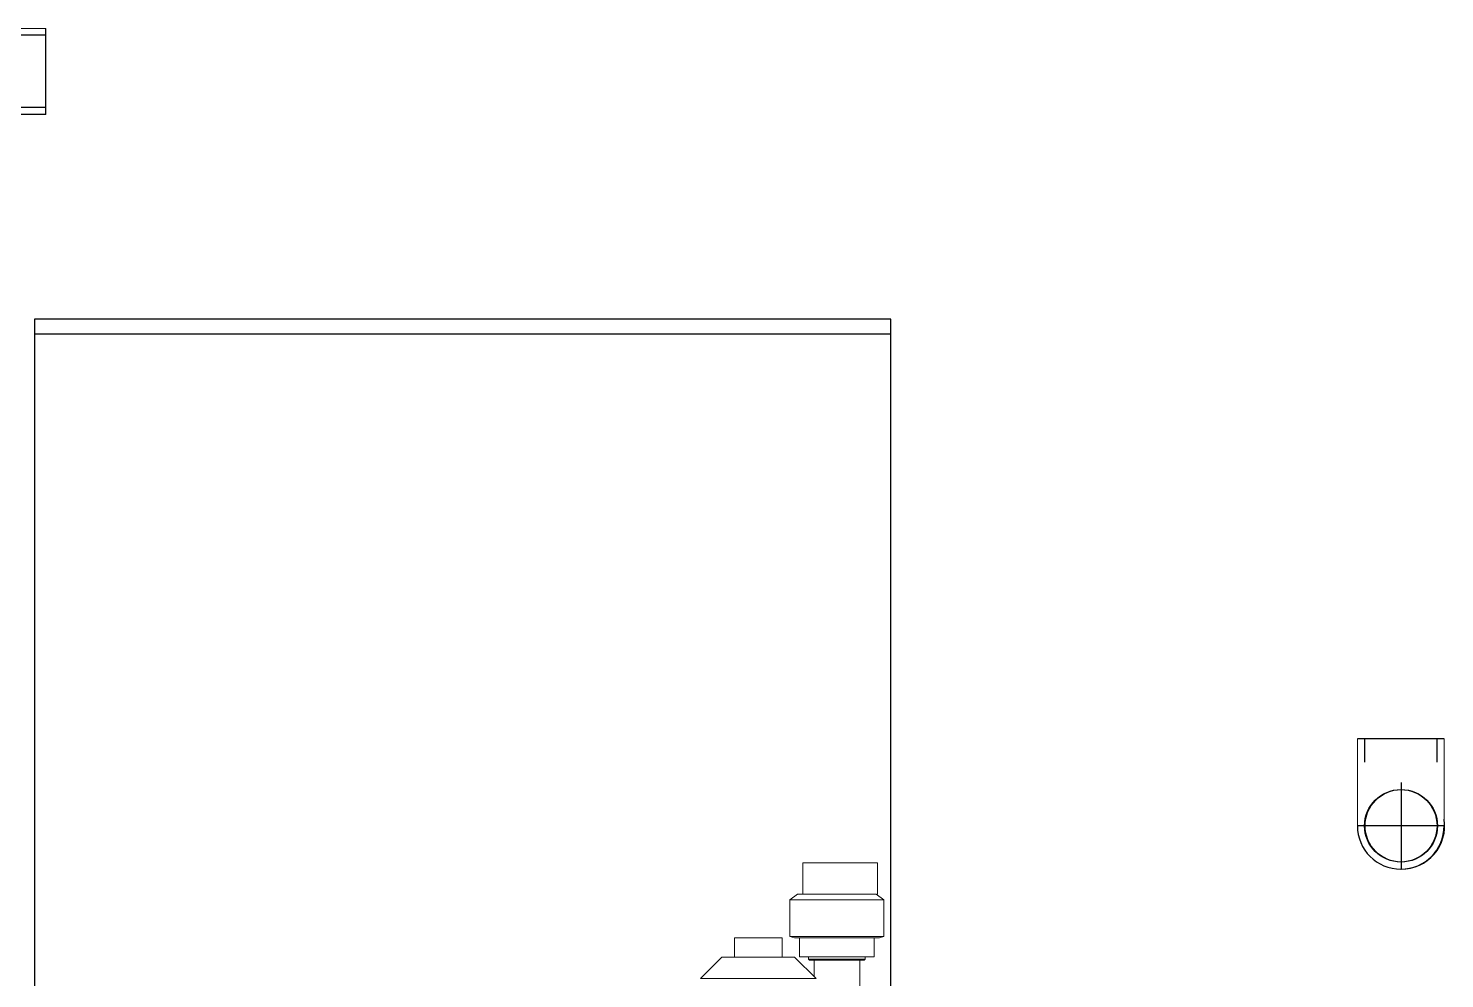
# Model space of a CAD drawing. Header units: inches. Extents: x 13 to 12015, y 11 to 4983.
# Drawn here: x 4190 to 5169, y 3889 to 4545 of the extents above; entities that cross this region are included whole.
import ezdxf

# ---------------------------------------------------------------- set-up
doc = ezdxf.new("R2010")
doc.units = ezdxf.units.IN
doc.header["$MEASUREMENT"] = 0
doc.layers.add('PDF _Геометрия', color=7, linetype='Continuous')

msp = doc.modelspace()

# ---------------------------------------------------------------- linework, layer by layer
for p, q in [((4202.47715, 4485.28189), (4202.47715, 4544.81768)), ((4202.47715, 4540.04978), (4178.00699, 4540.04978)), ((4202.47715, 4485.28189), (4178.00696, 4485.28189)), ((4202.47715, 4490.04978), (4178.00699, 4490.04978)), ((4194.57743, 4333.9176), (4194.57743, 3333.9176)), ((4786.39174, 3733.9176), (4786.39174, 4333.9176)), ((5168.62642, 4054.16453), (5108.66868, 4054.16453)), ((5113.54159, 4054.16452), (5113.54159, 4038.11373)), ((5163.56279, 4054.16452), (5163.56279, 4038.11373)), ((5138.98061, 4024.18559), (5138.98062, 3964.22785)), ((5168.62643, 3994.20673), (5108.66868, 3994.20671))]:
    msp.add_line(p, q)
msp.add_lwpolyline([(4194.57743, 4333.9176), (4786.39174, 4333.9176), (4786.39174, 4343.9176), (4194.57743, 4343.9176)], close=True)
for centre in [(5138.64756, 3994.20672), (5138.98061, 3994.20672)]:
    msp.add_circle(centre, 25.02127)
for centre, start, end in [((5138.98061, 3994.20672), 90, 90.00000618), ((5138.64756, 3994.20672), 180.00000618, 0.00000618), ((5138.98061, 3994.20672), 270.00000618, 8.54855057)]:
    msp.add_arc(centre, 29.97887, start, end)
at = {"layer": 'PDF _Геометрия', "lineweight": 9}
for points in [[(4202.47715, 4544.81768), (4178.00699, 4544.81768)], [(4202.47715, 4543.304), (4202.47715, 4543.80854)], [(4202.47715, 4540.0245), (4202.47715, 4540.78131), (4202.47715, 4541.28584)], [(4202.47715, 4535.48357), (4202.47715, 4535.98811), (4202.47715, 4536.99719)], [(4202.47715, 4521.10427), (4202.47715, 4522.61789), (4202.47715, 4523.3747)], [(4202.47715, 4513.78849), (4202.47715, 4515.04984), (4202.47715, 4516.31118)], [(4202.47715, 4506.72497), (4202.47715, 4507.22951), (4202.47715, 4508.74312)], [(4202.47715, 4493.10231), (4202.47715, 4493.85912), (4202.47715, 4494.36366)], [(4202.47715, 4488.81378), (4202.47715, 4489.31832), (4202.47715, 4490.07512)], [(5108.66868, 4054.16452), (5108.66868, 4022.17289)], [(5168.62643, 4022.17291), (5168.62642, 4054.16453)], [(5108.66868, 4022.1729), (5108.66868, 3994.20671)], [(5168.62643, 3994.20673), (5168.62643, 4022.17292)], [(4771.90415, 3968.60381), (4773.64632, 3968.60381), (4776.25957, 3968.60381), (4777.13065, 3968.60381), (4776.25957, 3968.60381), (4773.64632, 3968.60381), (4769.63934, 3968.60381), (4764.23863, 3968.60381), (4757.96683, 3968.60381), (4751.3466, 3968.60381), (4744.55216, 3968.60381), (4738.28037, 3968.60381), (4732.87965, 3968.60381), (4728.87267, 3968.60381), (4726.25943, 3968.60381), (4725.38834, 3968.60381), (4725.38834, 3947.00096)], [(4730.61498, 3968.60381), (4728.87282, 3968.60381), (4726.25957, 3968.60381), (4725.38848, 3968.60381)], [(4777.13067, 3947.00096), (4777.13067, 3968.6038)], [(4721.72985, 3947.00096), (4716.50336, 3943.1682)], [(4723.12353, 3947.00096), (4722.07823, 3947.00096), (4721.7298, 3947.00096), (4722.07823, 3947.00096), (4723.47196, 3947.00096), (4725.38834, 3947.00096), (4728.17581, 3947.00096)], [(4728.17578, 3947.00096), (4731.48589, 3947.00096), (4735.31866, 3947.00096), (4739.67407, 3947.00096), (4744.2037, 3947.00096), (4749.08176, 3947.00096), (4753.78561, 3947.00096), (4758.31524, 3947.00096), (4762.67065, 3947.00096), (4766.50341, 3947.00096), (4769.81353, 3947.00096), (4772.60099, 3947.00096), (4774.69159, 3947.00096), (4775.91111, 3947.00096), (4776.25954, 3947.00096)], [(4772.77534, 3947.00096), (4773.99486, 3947.00096)], [(4776.25971, 3947.00096), (4775.91128, 3947.00096), (4774.86598, 3947.00096)], [(4781.48617, 3943.16827), (4776.25967, 3947.00103)], [(4781.48615, 3943.16827), (4780.96351, 3943.16827), (4779.56977, 3943.16827), (4777.13074, 3943.16827), (4773.82063, 3943.16827), (4769.81365, 3943.16827), (4765.28402, 3943.16827), (4760.05752, 3943.16827), (4754.65681, 3943.16827), (4749.08188, 3943.16827), (4743.33274, 3943.16827), (4737.93202, 3943.16827), (4732.70553, 3943.16827), (4728.1759, 3943.16827), (4724.16892, 3943.16827), (4720.85881, 3943.16827), (4718.41977, 3943.16827), (4717.02604, 3943.16827), (4716.50339, 3943.16827), (4716.50339, 3917.73265)], [(4781.48617, 3917.73263), (4781.48617, 3943.16824)], [(4678.17572, 3916.86149), (4711.10265, 3916.86149), (4711.10265, 3903.44682)], [(4711.10255, 3916.86149), (4711.10255, 3910.24126), (4711.10255, 3904.49212), (4711.10255, 3903.44682)], [(4781.48615, 3917.73263), (4780.96351, 3917.73263), (4779.56977, 3917.73263), (4777.13074, 3917.73263), (4773.82063, 3917.73263), (4769.81365, 3917.73263), (4765.28402, 3917.73263), (4760.05752, 3917.73263), (4754.65681, 3917.73263), (4749.08188, 3917.73263), (4743.33274, 3917.73263), (4737.93202, 3917.73263), (4732.70553, 3917.73263), (4728.1759, 3917.73263), (4724.16892, 3917.73263), (4720.85881, 3917.73263), (4718.41977, 3917.73263), (4717.02604, 3917.73263), (4716.50339, 3917.73263), (4719.63929, 3916.86154)], [(4721.38143, 3916.86149), (4720.16192, 3916.86149), (4719.63927, 3916.86149), (4720.16192, 3916.86149), (4721.38143, 3916.86149), (4723.64625, 3916.86149), (4726.60793, 3916.86149), (4730.09226, 3916.86149), (4734.27346, 3916.86149), (4738.9773, 3916.86149), (4743.85537, 3916.86149), (4749.08186, 3916.86149), (4754.13414, 3916.86149), (4759.0122, 3916.86149), (4763.71605, 3916.86149), (4767.89725, 3916.86149), (4771.5558, 3916.86149), (4774.34326, 3916.86149), (4776.60807, 3916.86149), (4777.82759, 3916.86149), (4778.35024, 3916.86149)], [(4723.12353, 3916.86149), (4723.12353, 3903.62103)], [(4723.99475, 3916.86149), (4724.5174, 3916.86149)], [(4774.86586, 3903.62104), (4774.86586, 3916.8615)], [(4776.60806, 3916.86149), (4777.82757, 3916.86149), (4778.35022, 3916.86149), (4781.48612, 3917.73257)], [(4719.81337, 3903.44683), (4669.4648, 3903.44683)], [(4719.81337, 3903.44683), (4669.4648, 3903.44683), (4719.81337, 3903.44683)], [(4669.4649, 3903.44683), (4719.81347, 3903.44683)], [(4723.12353, 3903.62104), (4723.99461, 3903.62104), (4726.60786, 3903.62104), (4729.39532, 3903.62104)], [(4768.59414, 3903.62104), (4771.3816, 3903.62104), (4773.99485, 3903.62104), (4774.86593, 3903.62104), (4773.99485, 3903.62104), (4771.3816, 3903.62104), (4767.37462, 3903.62104), (4761.97391, 3903.62104), (4755.70212, 3903.62104), (4749.08189, 3903.62104), (4742.28745, 3903.62104), (4736.01565, 3903.62104), (4730.61494, 3903.62104), (4726.60796, 3903.62104), (4723.99471, 3903.62104), (4723.12363, 3903.62104)], [(4729.39542, 3903.62104), (4729.39542, 3902.05309)], [(4729.39542, 3902.05307), (4730.09229, 3901.3562)], [(4733.22803, 3901.35623), (4733.22803, 3890.03216)], [(4740.71939, 3901.35623), (4740.54517, 3901.35623)], [(4768.59414, 3902.05307), (4767.72306, 3902.05307), (4765.98089, 3902.05307), (4763.54186, 3902.05307), (4760.58018, 3902.05307), (4756.92163, 3902.05307), (4753.08887, 3902.05307), (4749.08189, 3902.05307), (4753.08887, 3902.05307), (4756.92163, 3902.05307), (4760.58018, 3902.05307), (4763.54186, 3902.05307), (4765.98089, 3902.05307), (4767.72306, 3902.05307), (4768.59414, 3902.05307), (4768.59414, 3903.62102)], [(4764.76136, 3853.6209), (4764.76136, 3901.35623)], [(4764.76136, 3901.35623), (4764.76136, 3901.35623)], [(4767.8973, 3901.35623), (4768.59417, 3902.0531)]]:
    msp.add_lwpolyline(points, dxfattribs=at)
for points in [[(4678.17572, 3916.8615), (4678.17572, 3910.24128), (4678.17572, 3904.49213), (4678.17572, 3903.44683)], [(4654.6565, 3888.63841), (4734.62188, 3888.63841), (4719.81348, 3903.44681), (4734.62188, 3888.63841)], [(4669.46497, 3903.44681), (4654.65656, 3888.63841)], [(4669.46497, 3903.44681), (4654.65656, 3888.63841)], [(4719.81348, 3903.44681), (4734.62188, 3888.63841)], [(4729.39533, 3902.05307), (4730.26641, 3902.05307), (4732.00858, 3902.05307), (4734.44761, 3902.05307), (4737.40929, 3902.05307), (4741.06784, 3902.05307), (4744.9006, 3902.05307), (4749.0818, 3902.05307), (4744.9006, 3902.05307), (4741.06784, 3902.05307), (4737.40929, 3902.05307), (4734.44761, 3902.05307), (4732.00858, 3902.05307), (4730.26641, 3902.05307)], [(4749.08193, 3901.35623), (4745.07495, 3901.35623), (4741.4164, 3901.35623), (4737.93207, 3901.35623), (4734.97039, 3901.35623), (4732.70558, 3901.35623), (4731.13763, 3901.35623), (4730.26655, 3901.35623), (4730.09233, 3901.35623), (4730.26655, 3901.35623), (4731.13763, 3901.35623), (4732.70558, 3901.35623), (4731.13763, 3901.35623), (4730.26655, 3901.35623), (4731.13763, 3901.35623), (4732.70558, 3901.35623), (4735.14461, 3901.35623), (4737.93207, 3901.35623), (4741.06797, 3901.35623), (4744.90074, 3901.35623)], [(4765.28393, 3901.35623), (4766.85188, 3901.35623), (4767.72297, 3901.35623), (4767.89718, 3901.35623), (4767.72297, 3901.35623), (4766.85188, 3901.35623), (4765.28393, 3901.35623), (4763.01912, 3901.35623), (4760.05744, 3901.35623), (4756.74732, 3901.35623), (4752.91456, 3901.35623), (4749.0818, 3901.35623), (4753.08878, 3901.35623), (4756.92154, 3901.35623), (4760.05744, 3901.35623), (4762.8449, 3901.35623), (4765.28393, 3901.35623), (4766.85188, 3901.35623), (4767.72297, 3901.35623), (4766.85188, 3901.35623)]]:
    msp.add_lwpolyline(points, close=True, dxfattribs=at)

doc.saveas('drawing.dxf')
